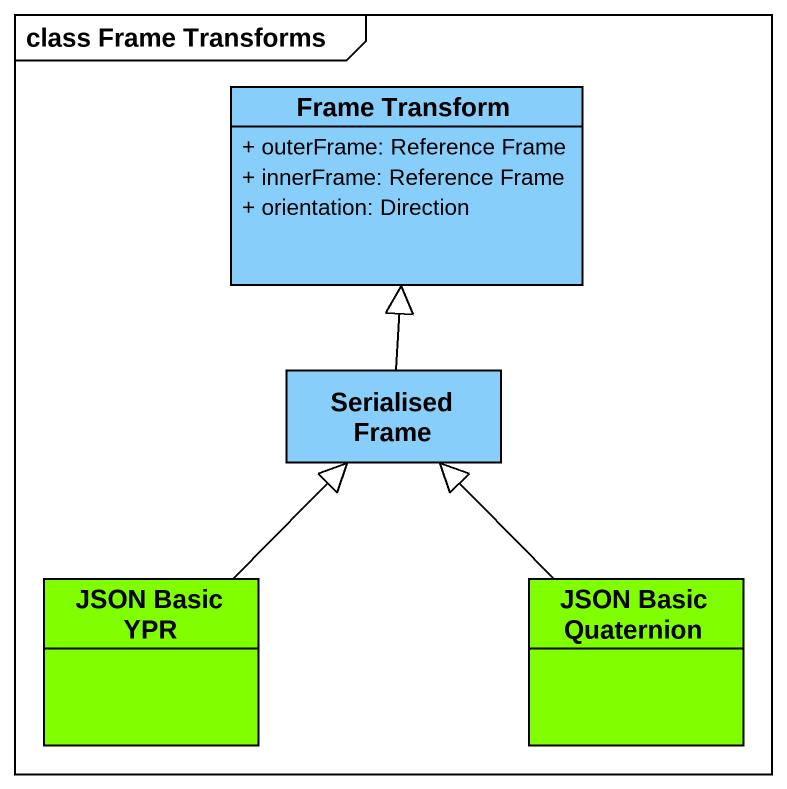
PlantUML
@startuml
mainframe class Frame Transforms
hide circle
hide empty members
skinparam classAttributeIconSize 0
class "Frame Transform" as Frame_Transform #87CEFA {
  + outerFrame: Reference Frame
  + innerFrame: Reference Frame
  + orientation: Direction
}
class "Serialised Frame" as Serialised_Frame #87CEFA
class "JSON Basic YPR" as JSON_Basic_YPR #7FFF00
class "JSON Basic Quaternion" as JSON_Basic_Quaternion #7FFF00
Serialised_Frame -up-|> Frame_Transform
JSON_Basic_YPR -up-|> Serialised_Frame
JSON_Basic_Quaternion -up-|> Serialised_Frame
@enduml
